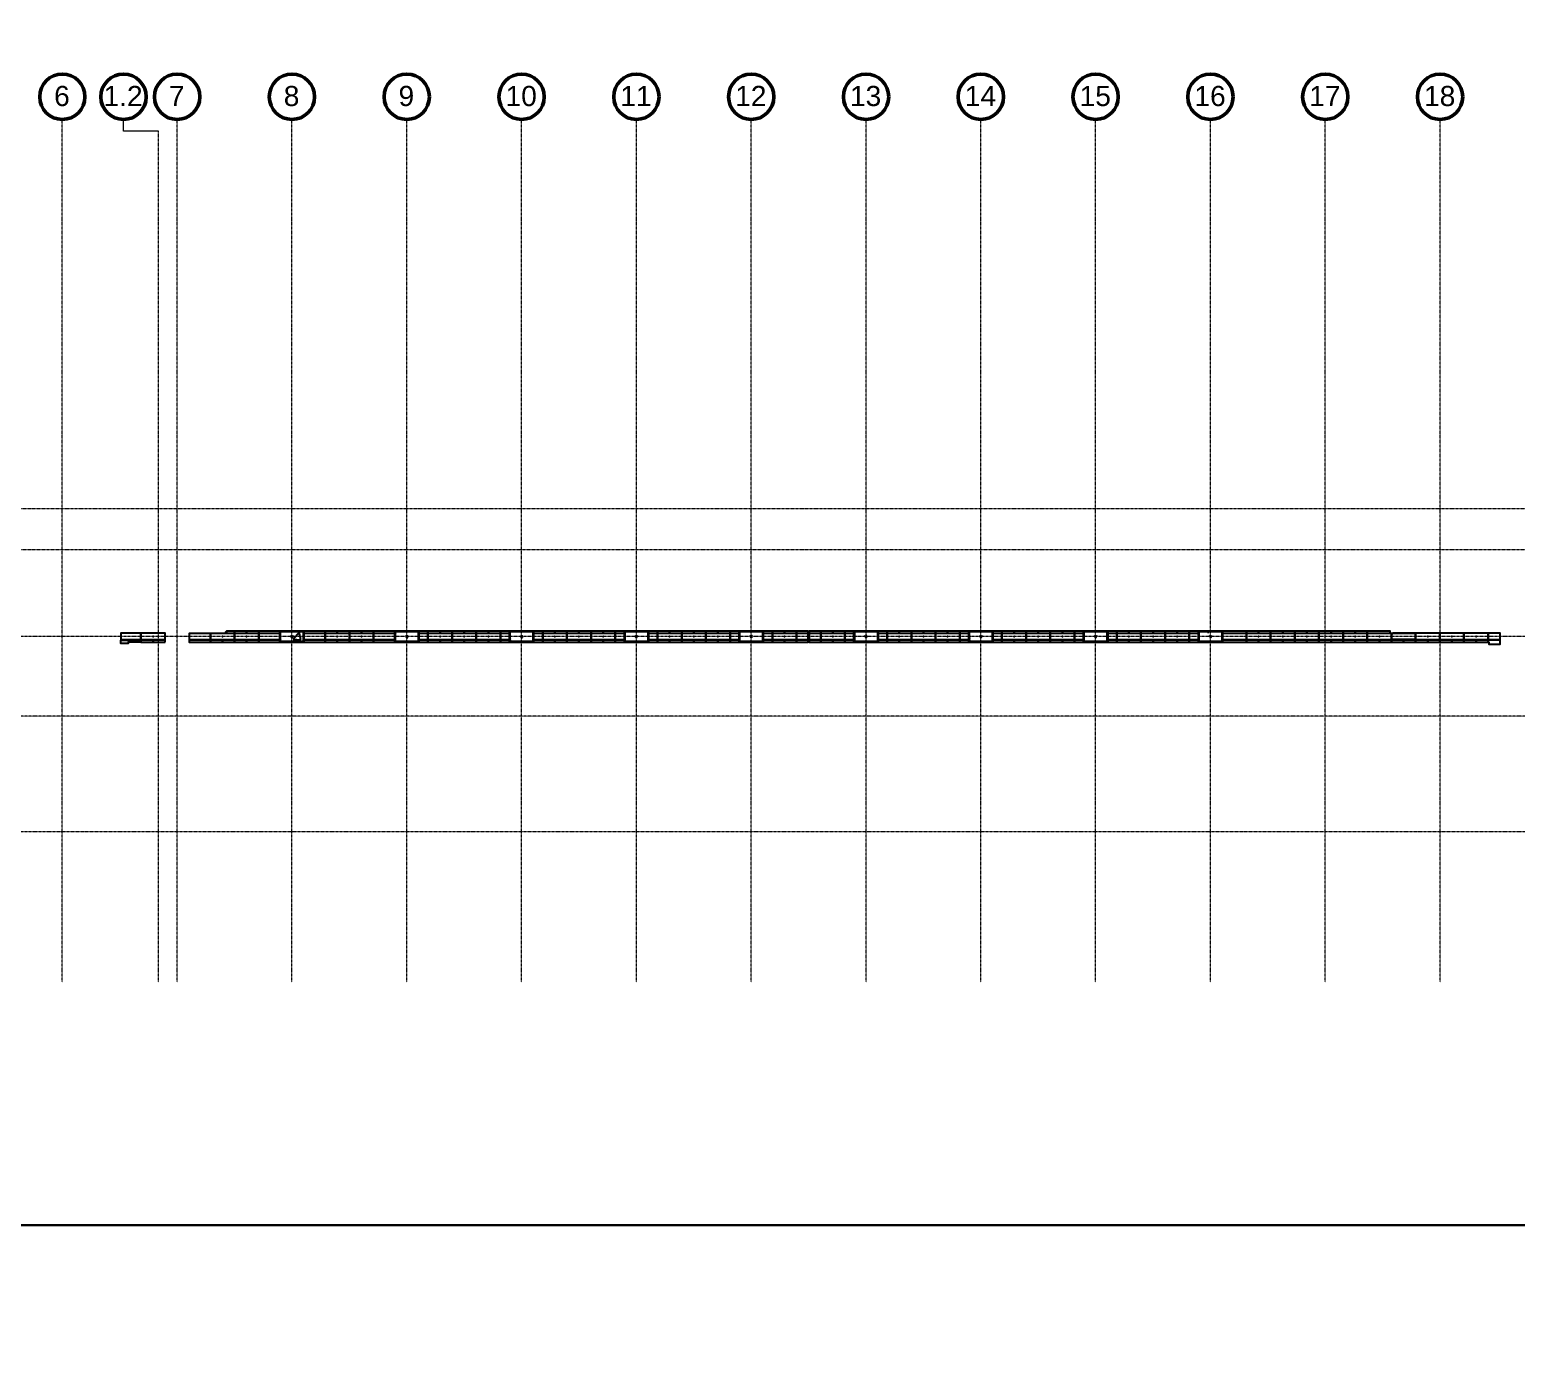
# Model space of a CAD drawing. Header units: millimetres. Extents: x -70132 to 394080, y -1879526 to 121974.
# Drawn here: x 52494 to 200096, y -1177026 to -1046022 of the extents above; entities that cross this region are included whole.
import ezdxf

# ---------------------------------------------------------------- set-up
doc = ezdxf.new("R2010")
doc.units = ezdxf.units.MM
doc.linetypes.add('DPA_Grid _ Level 100', pattern=[10, 5.5, -1.6, 1.3, -1.6])
for name, color, linetype in [('000 - CONCRETE_COL_HATCH_', 251, 'Continuous'), ('000 - CONCRETE_WALL_HATCH_', 251, 'Continuous'), ('000 - CONCRETE_WALL_MAIN_COLOR_1', 5, 'Continuous'), ('000 - CONCRETE_WALL_MAIN_COLOR_2', 1, 'Continuous'), ('009 - AHP_06_PANEL_MAIN_COLOR_1', 3, 'Continuous'), ('009 - AHP_06_PANEL_SYMBOL_', 251, 'Continuous')]:
    doc.layers.add(name, color=color, linetype=linetype)
doc.layers.add('S-GRID', color=251, linetype='Continuous', lineweight=9)
doc.layers.add('S-GRID-IDEN', color=3, linetype='Continuous', lineweight=50)
doc.styles.add('Arial', font='arial.ttf', dxfattribs={"height": 1500})
pattern_1 = [(37.5, (0, 0), (-0.314967, 9.63412), [0, -7.6, 0, -8.5, 0, -8.125]), (7.5, (0, 0), (8.84888, 14.11073), [0, -4.1, 0, -6.85, 0, -2.625]), (327.5, (-6.15, 0), (15.57071, 0.028295), [0, -2.5, 0, -9, 0, -11.75]), (317.5, (-6.15, 0), (15.03063, 4.38838), [0, -1.25, 0, -5.9, 0, -6.75])]

# ---------------------------------------------------------------- blocks, each defined once
blk = doc.blocks.new('Grid - 100 Scale-2291345-4160-01 UPPER PLATFORM LEVEL - REFLECTED CEILING PLAN')
at = {"layer": 'S-GRID-IDEN'}
blk.add_circle((0, 0), 4.5, dxfattribs=at)
blk = doc.blocks.new('*U1204')
at = {"layer": '000 - CONCRETE_COL_HATCH_'}
h = blk.add_hatch(dxfattribs=at)
h.set_pattern_fill('AR-CONC', color=256, scale=50)
h.paths.add_polyline_path([(-1125, 500), (1125, 500), (1125, -500), (-1125, -500)])
at = {"layer": '000 - CONCRETE_WALL_HATCH_'}
h = blk.add_hatch(dxfattribs=at)
h.set_pattern_fill('AR-SAND', color=256, scale=5)
h.set_pattern_definition(pattern_1)
h.paths.add_polyline_path([(-1165, 540), (-1175, 550), (-1175, -550), (-1165, -540)])
h = blk.add_hatch(dxfattribs=at)
h.set_pattern_fill('AR-SAND', color=256, scale=5)
h.set_pattern_definition(pattern_1)
h.paths.add_polyline_path([(1175, 550), (-1175, 550), (-1165, 540), (1165, 540)])
h = blk.add_hatch(dxfattribs=at)
h.set_pattern_fill('ANSI37', color=256, scale=15)
h.paths.add_polyline_path([(-1125, 500), (-1165, 540), (-1165, -540), (-1125, -500)])
h = blk.add_hatch(dxfattribs=at)
h.set_pattern_fill('ANSI37', color=256, scale=15)
h.paths.add_polyline_path([(-50, 50), (50, 50), (90, 90), (-90, 90)])
h = blk.add_hatch(dxfattribs=at)
h.set_pattern_fill('ANSI37', color=256, scale=15)
h.paths.add_polyline_path([(50, 50), (50, -50), (90, -90), (90, 90)])
h = blk.add_hatch(dxfattribs=at)
h.set_pattern_fill('AR-SAND', color=256, scale=5)
h.set_pattern_definition(pattern_1)
h.paths.add_polyline_path([(1175, 550), (1165, 540), (1165, -540), (1175, -550)])
h = blk.add_hatch(dxfattribs=at)
h.set_pattern_fill('AR-SAND', color=256, scale=5)
h.set_pattern_definition(pattern_1)
h.paths.add_polyline_path([(1165, -540), (-1165, -540), (-1175, -550), (1175, -550)])
h = blk.add_hatch(dxfattribs=at)
h.set_pattern_fill('ANSI37', color=256, scale=15)
h.paths.add_polyline_path([(50, -50), (-50, -50), (-90, -90), (90, -90)])
blk.add_point((0, 0))
at = {"layer": '000 - CONCRETE_WALL_MAIN_COLOR_1'}
blk.add_lwpolyline([(-1125, 500), (1125, 500), (1125, -500), (-1125, -500)], close=True, dxfattribs=at)
at = {"layer": '000 - CONCRETE_WALL_MAIN_COLOR_2'}
for points in [[(-1165, 540), (-1175, 550), (-1175, -550), (-1165, -540)], [(1175, 550), (-1175, 550), (-1165, 540), (1165, 540)], [(1165, 540), (-1165, 540), (-1125, 500), (1125, 500)], [(-1125, 500), (-1165, 540), (-1165, -540), (-1125, -500), (-1125, 500)], [(1165, 540), (1125, 500), (1125, -500), (1165, -540)], [(1175, 550), (1165, 540), (1165, -540), (1175, -550)], [(1165, -540), (-1165, -540), (-1175, -550), (1175, -550)], [(1125, -500), (-1125, -500), (-1165, -540), (1165, -540)]]:
    blk.add_lwpolyline(points, close=True, dxfattribs=at)
blk = doc.blocks.new('*U1157')
blk.add_point((0, 0))
at = {"layer": '009 - AHP_06_PANEL_MAIN_COLOR_1'}
blk.add_lwpolyline([(-1200, -100), (1200, -100), (1200, 100), (-1200, 100)], close=True, dxfattribs=at)
blk = doc.blocks.new('*U1158')
at = {"layer": '009 - AHP_06_PANEL_MAIN_COLOR_1'}
blk.add_lwpolyline([(0, -100), (905, -100), (905, 100), (0, 100)], close=True, dxfattribs=at)
at = {"layer": '009 - AHP_06_PANEL_SYMBOL_'}
blk.add_point((0, 0), dxfattribs=at)
blk = doc.blocks.new('*U1159')
at = {"layer": '009 - AHP_06_PANEL_MAIN_COLOR_1'}
blk.add_lwpolyline([(0, -100), (905, -100), (905, 100), (0, 100)], close=True, dxfattribs=at)
at = {"layer": '009 - AHP_06_PANEL_SYMBOL_'}
blk.add_point((0, 0), dxfattribs=at)
blk = doc.blocks.new('*U1160')
at = {"layer": '009 - AHP_06_PANEL_MAIN_COLOR_1'}
blk.add_lwpolyline([(0, -300), (905, -300), (905, 300), (0, 300)], close=True, dxfattribs=at)
at = {"layer": '009 - AHP_06_PANEL_SYMBOL_'}
blk.add_point((0, 0), dxfattribs=at)
blk = doc.blocks.new('*U1161')
blk.add_point((0, 0))
at = {"layer": '009 - AHP_06_PANEL_MAIN_COLOR_1'}
blk.add_lwpolyline([(-100, -1200), (100, -1200), (100, 1200), (-100, 1200)], close=True, dxfattribs=at)
blk = doc.blocks.new('*U1162')
at = {"layer": '009 - AHP_06_PANEL_MAIN_COLOR_1'}
blk.add_lwpolyline([(0, -300), (2105, -300), (2105, 300), (0, 300)], close=True, dxfattribs=at)
at = {"layer": '009 - AHP_06_PANEL_SYMBOL_'}
blk.add_point((0, 0), dxfattribs=at)
blk = doc.blocks.new('*U1163')
at = {"layer": '009 - AHP_06_PANEL_MAIN_COLOR_1'}
blk.add_lwpolyline([(0, -100), (2105, -100), (2105, 100), (0, 100)], close=True, dxfattribs=at)
at = {"layer": '009 - AHP_06_PANEL_SYMBOL_'}
blk.add_point((0, 0), dxfattribs=at)
blk = doc.blocks.new('*U1164')
at = {"layer": '009 - AHP_06_PANEL_MAIN_COLOR_1'}
blk.add_lwpolyline([(0, -300), (2105, -300), (2105, 300), (0, 300)], close=True, dxfattribs=at)
at = {"layer": '009 - AHP_06_PANEL_SYMBOL_'}
blk.add_point((0, 0), dxfattribs=at)
blk = doc.blocks.new('*U1202')
at = {"layer": '000 - CONCRETE_COL_HATCH_'}
h = blk.add_hatch(dxfattribs=at)
h.set_pattern_fill('AR-CONC', color=256, scale=50)
h.paths.add_polyline_path([(-1125, 500), (1125, 500), (1125, -500), (-1125, -500)])
at = {"layer": '000 - CONCRETE_WALL_HATCH_'}
h = blk.add_hatch(dxfattribs=at)
h.set_pattern_fill('AR-SAND', color=256, scale=5)
h.set_pattern_definition(pattern_1)
h.paths.add_polyline_path([(-1165, 540), (-1175, 550), (-1175, -550), (-1165, -540)])
h = blk.add_hatch(dxfattribs=at)
h.set_pattern_fill('AR-SAND', color=256, scale=5)
h.set_pattern_definition(pattern_1)
h.paths.add_polyline_path([(1175, 550), (-1175, 550), (-1165, 540), (1165, 540)])
h = blk.add_hatch(dxfattribs=at)
h.set_pattern_fill('ANSI37', color=256, scale=15)
h.paths.add_polyline_path([(-1125, 500), (-1165, 540), (-1165, -540), (-1125, -500)])
h = blk.add_hatch(dxfattribs=at)
h.set_pattern_fill('ANSI37', color=256, scale=15)
h.paths.add_polyline_path([(-50, 50), (50, 50), (90, 90), (-90, 90)])
h = blk.add_hatch(dxfattribs=at)
h.set_pattern_fill('ANSI37', color=256, scale=15)
h.paths.add_polyline_path([(50, 50), (50, -50), (90, -90), (90, 90)])
h = blk.add_hatch(dxfattribs=at)
h.set_pattern_fill('AR-SAND', color=256, scale=5)
h.set_pattern_definition(pattern_1)
h.paths.add_polyline_path([(1175, 550), (1165, 540), (1165, -540), (1175, -550)])
h = blk.add_hatch(dxfattribs=at)
h.set_pattern_fill('AR-SAND', color=256, scale=5)
h.set_pattern_definition(pattern_1)
h.paths.add_polyline_path([(1165, -540), (-1165, -540), (-1175, -550), (1175, -550)])
h = blk.add_hatch(dxfattribs=at)
h.set_pattern_fill('ANSI37', color=256, scale=15)
h.paths.add_polyline_path([(50, -50), (-50, -50), (-90, -90), (90, -90)])
blk.add_point((0, 0))
at = {"layer": '000 - CONCRETE_WALL_MAIN_COLOR_1'}
blk.add_lwpolyline([(-1125, 500), (1125, 500), (1125, -500), (-1125, -500)], close=True, dxfattribs=at)
at = {"layer": '000 - CONCRETE_WALL_MAIN_COLOR_2'}
for points in [[(-1165, 540), (-1175, 550), (-1175, -550), (-1165, -540)], [(1175, 550), (-1175, 550), (-1165, 540), (1165, 540)], [(1165, 540), (-1165, 540), (-1125, 500), (1125, 500)], [(-1125, 500), (-1165, 540), (-1165, -540), (-1125, -500), (-1125, 500)], [(1165, 540), (1125, 500), (1125, -500), (1165, -540)], [(1175, 550), (1165, 540), (1165, -540), (1175, -550)], [(1165, -540), (-1165, -540), (-1175, -550), (1175, -550)], [(1125, -500), (-1125, -500), (-1165, -540), (1165, -540)]]:
    blk.add_lwpolyline(points, close=True, dxfattribs=at)
blk = doc.blocks.new('*U1165')
blk.add_point((0, 0))
at = {"layer": '009 - AHP_06_PANEL_MAIN_COLOR_1'}
blk.add_lwpolyline([(-1200, -300), (1200, -300), (1200, 300), (-1200, 300)], close=True, dxfattribs=at)
blk = doc.blocks.new('*U1166')
at = {"layer": '009 - AHP_06_PANEL_MAIN_COLOR_1'}
blk.add_lwpolyline([(0, -300), (905, -300), (905, 300), (0, 300)], close=True, dxfattribs=at)
at = {"layer": '009 - AHP_06_PANEL_SYMBOL_'}
blk.add_point((0, 0), dxfattribs=at)
blk = doc.blocks.new('*U1167')
blk.add_point((0, 0))
at = {"layer": '009 - AHP_06_PANEL_MAIN_COLOR_1'}
blk.add_lwpolyline([(-100, -1200), (100, -1200), (100, 1200), (-100, 1200)], close=True, dxfattribs=at)
blk = doc.blocks.new('*U1168')
blk.add_point((0, 0))
at = {"layer": '009 - AHP_06_PANEL_MAIN_COLOR_1'}
blk.add_lwpolyline([(-300, -1200), (300, -1200), (300, 1200), (-300, 1200)], close=True, dxfattribs=at)
blk = doc.blocks.new('*U1203')
at = {"layer": '000 - CONCRETE_COL_HATCH_'}
h = blk.add_hatch(dxfattribs=at)
h.set_pattern_fill('AR-CONC', color=256, scale=50)
h.paths.add_polyline_path([(-1125, 500), (1125, 500), (1125, -500), (-1125, -500)])
at = {"layer": '000 - CONCRETE_WALL_HATCH_'}
h = blk.add_hatch(dxfattribs=at)
h.set_pattern_fill('AR-SAND', color=256, scale=5)
h.set_pattern_definition(pattern_1)
h.paths.add_polyline_path([(-1165, 540), (-1175, 550), (-1175, -550), (-1165, -540)])
h = blk.add_hatch(dxfattribs=at)
h.set_pattern_fill('AR-SAND', color=256, scale=5)
h.set_pattern_definition(pattern_1)
h.paths.add_polyline_path([(1175, 550), (-1175, 550), (-1165, 540), (1165, 540)])
h = blk.add_hatch(dxfattribs=at)
h.set_pattern_fill('ANSI37', color=256, scale=15)
h.paths.add_polyline_path([(-1125, 500), (-1165, 540), (-1165, -540), (-1125, -500)])
h = blk.add_hatch(dxfattribs=at)
h.set_pattern_fill('ANSI37', color=256, scale=15)
h.paths.add_polyline_path([(-50, 50), (50, 50), (90, 90), (-90, 90)])
h = blk.add_hatch(dxfattribs=at)
h.set_pattern_fill('ANSI37', color=256, scale=15)
h.paths.add_polyline_path([(50, 50), (50, -50), (90, -90), (90, 90)])
h = blk.add_hatch(dxfattribs=at)
h.set_pattern_fill('AR-SAND', color=256, scale=5)
h.set_pattern_definition(pattern_1)
h.paths.add_polyline_path([(1175, 550), (1165, 540), (1165, -540), (1175, -550)])
h = blk.add_hatch(dxfattribs=at)
h.set_pattern_fill('AR-SAND', color=256, scale=5)
h.set_pattern_definition(pattern_1)
h.paths.add_polyline_path([(1165, -540), (-1165, -540), (-1175, -550), (1175, -550)])
h = blk.add_hatch(dxfattribs=at)
h.set_pattern_fill('ANSI37', color=256, scale=15)
h.paths.add_polyline_path([(50, -50), (-50, -50), (-90, -90), (90, -90)])
blk.add_point((0, 0))
at = {"layer": '000 - CONCRETE_WALL_MAIN_COLOR_1'}
blk.add_lwpolyline([(-1125, 500), (1125, 500), (1125, -500), (-1125, -500)], close=True, dxfattribs=at)
at = {"layer": '000 - CONCRETE_WALL_MAIN_COLOR_2'}
for points in [[(-1165, 540), (-1175, 550), (-1175, -550), (-1165, -540)], [(1175, 550), (-1175, 550), (-1165, 540), (1165, 540)], [(1165, 540), (-1165, 540), (-1125, 500), (1125, 500)], [(-1125, 500), (-1165, 540), (-1165, -540), (-1125, -500), (-1125, 500)], [(1165, 540), (1125, 500), (1125, -500), (1165, -540)], [(1175, 550), (1165, 540), (1165, -540), (1175, -550)], [(1165, -540), (-1165, -540), (-1175, -550), (1175, -550)], [(1125, -500), (-1125, -500), (-1165, -540), (1165, -540)]]:
    blk.add_lwpolyline(points, close=True, dxfattribs=at)
blk = doc.blocks.new('*U1169')
blk.add_point((0, 0))
at = {"layer": '009 - AHP_06_PANEL_MAIN_COLOR_1'}
blk.add_lwpolyline([(-100, -1200), (100, -1200), (100, 1200), (-100, 1200)], close=True, dxfattribs=at)
blk = doc.blocks.new('*U1170')
at = {"layer": '009 - AHP_06_PANEL_MAIN_COLOR_1'}
blk.add_lwpolyline([(0, -100), (2105, -100), (2105, 100), (0, 100)], close=True, dxfattribs=at)
at = {"layer": '009 - AHP_06_PANEL_SYMBOL_'}
blk.add_point((0, 0), dxfattribs=at)
blk = doc.blocks.new('*U1171')
at = {"layer": '009 - AHP_06_PANEL_MAIN_COLOR_1'}
blk.add_lwpolyline([(0, -300), (2105, -300), (2105, 300), (0, 300)], close=True, dxfattribs=at)
at = {"layer": '009 - AHP_06_PANEL_SYMBOL_'}
blk.add_point((0, 0), dxfattribs=at)
blk = doc.blocks.new('*U1172')
blk.add_point((0, 0))
at = {"layer": '009 - AHP_06_PANEL_MAIN_COLOR_1'}
blk.add_lwpolyline([(-300, -1200), (300, -1200), (300, 1200), (-300, 1200)], close=True, dxfattribs=at)
blk = doc.blocks.new('*U1173')
at = {"layer": '009 - AHP_06_PANEL_MAIN_COLOR_1'}
blk.add_lwpolyline([(0, -302), (2105, -302), (2105, 302), (0, 302)], close=True, dxfattribs=at)
at = {"layer": '009 - AHP_06_PANEL_SYMBOL_'}
blk.add_point((0, 0), dxfattribs=at)
blk = doc.blocks.new('*U1174')
at = {"layer": '009 - AHP_06_PANEL_MAIN_COLOR_1'}
blk.add_lwpolyline([(0, -100), (2105, -100), (2105, 100), (0, 100)], close=True, dxfattribs=at)
at = {"layer": '009 - AHP_06_PANEL_SYMBOL_'}
blk.add_point((0, 0), dxfattribs=at)
blk = doc.blocks.new('*U1189')
at = {"layer": '009 - AHP_06_PANEL_MAIN_COLOR_1'}
blk.add_lwpolyline([(0, -320), (1205, -320), (1205, 320), (0, 320)], close=True, dxfattribs=at)
at = {"layer": '009 - AHP_06_PANEL_SYMBOL_'}
blk.add_point((0, 0), dxfattribs=at)
blk = doc.blocks.new('*U1201')
at = {"layer": '009 - AHP_06_PANEL_MAIN_COLOR_1'}
blk.add_lwpolyline([(905, 0), (905, 200), (100, 200), (100, 81), (0, 81), (0, 0), (905, 0), (905, 0), (905, 0), (905, 0), (905, 0), (905, 0)], close=True, dxfattribs=at)
blk = doc.blocks.new('*U1188')
blk.add_point((0, 0))
at = {"layer": '009 - AHP_06_PANEL_MAIN_COLOR_1'}
blk.add_lwpolyline([(-1200, -320), (1200, -320), (1200, 320), (-1200, 320)], close=True, dxfattribs=at)
blk = doc.blocks.new('*U1176')
at = {"layer": '009 - AHP_06_PANEL_MAIN_COLOR_1'}
blk.add_lwpolyline([(0, -100), (2255, -100), (2255, 100), (0, 100)], close=True, dxfattribs=at)
at = {"layer": '009 - AHP_06_PANEL_SYMBOL_'}
blk.add_point((0, 0), dxfattribs=at)
blk = doc.blocks.new('*U1194')
at = {"layer": '009 - AHP_06_PANEL_MAIN_COLOR_1'}
blk.add_lwpolyline([(0, -200), (75, -200), (75, -408), (1205, -408), (1205, 0), (0, 0), (0, -200), (0, -200), (0, -200), (0, -200), (0, -200), (0, -200)], close=True, dxfattribs=at)
blk = doc.blocks.new('*U1178')
blk.add_point((0, 0))
at = {"layer": '009 - AHP_06_PANEL_MAIN_COLOR_1'}
blk.add_lwpolyline([(-325, -1200), (325, -1200), (325, 1200), (-325, 1200)], close=True, dxfattribs=at)
blk = doc.blocks.new('*U1179')
at = {"layer": '009 - AHP_06_PANEL_MAIN_COLOR_1'}
blk.add_lwpolyline([(0, -325), (1980, -325), (1980, 325), (0, 325)], close=True, dxfattribs=at)
at = {"layer": '009 - AHP_06_PANEL_SYMBOL_'}
blk.add_point((0, 0), dxfattribs=at)
blk = doc.blocks.new('*U1180')
blk.add_point((0, 0))
at = {"layer": '009 - AHP_06_PANEL_MAIN_COLOR_1'}
blk.add_lwpolyline([(-100, -1200), (100, -1200), (100, 1200), (-100, 1200)], close=True, dxfattribs=at)
blk = doc.blocks.new('*U1198')
at = {"layer": '000 - CONCRETE_COL_HATCH_'}
h = blk.add_hatch(dxfattribs=at)
h.set_pattern_fill('AR-CONC', color=256, scale=50)
h.paths.add_polyline_path([(-1125, 500), (1125, 500), (1125, -500), (-1125, -500)])
at = {"layer": '000 - CONCRETE_WALL_HATCH_'}
h = blk.add_hatch(dxfattribs=at)
h.set_pattern_fill('AR-SAND', color=256, scale=5)
h.set_pattern_definition(pattern_1)
h.paths.add_polyline_path([(-1165, 540), (-1175, 550), (-1175, -550), (-1165, -540)])
h = blk.add_hatch(dxfattribs=at)
h.set_pattern_fill('AR-SAND', color=256, scale=5)
h.set_pattern_definition(pattern_1)
h.paths.add_polyline_path([(1175, 550), (-1175, 550), (-1165, 540), (1165, 540)])
h = blk.add_hatch(dxfattribs=at)
h.set_pattern_fill('ANSI37', color=256, scale=15)
h.paths.add_polyline_path([(-1125, 500), (-1165, 540), (-1165, -540), (-1125, -500)])
h = blk.add_hatch(dxfattribs=at)
h.set_pattern_fill('ANSI37', color=256, scale=15)
h.paths.add_polyline_path([(-50, 50), (50, 50), (90, 90), (-90, 90)])
h = blk.add_hatch(dxfattribs=at)
h.set_pattern_fill('ANSI37', color=256, scale=15)
h.paths.add_polyline_path([(50, 50), (50, -50), (90, -90), (90, 90)])
h = blk.add_hatch(dxfattribs=at)
h.set_pattern_fill('AR-SAND', color=256, scale=5)
h.set_pattern_definition(pattern_1)
h.paths.add_polyline_path([(1175, 550), (1165, 540), (1165, -540), (1175, -550)])
h = blk.add_hatch(dxfattribs=at)
h.set_pattern_fill('AR-SAND', color=256, scale=5)
h.set_pattern_definition(pattern_1)
h.paths.add_polyline_path([(1165, -540), (-1165, -540), (-1175, -550), (1175, -550)])
h = blk.add_hatch(dxfattribs=at)
h.set_pattern_fill('ANSI37', color=256, scale=15)
h.paths.add_polyline_path([(50, -50), (-50, -50), (-90, -90), (90, -90)])
blk.add_point((0, 0))
at = {"layer": '000 - CONCRETE_WALL_MAIN_COLOR_1'}
blk.add_lwpolyline([(-1125, 500), (1125, 500), (1125, -500), (-1125, -500)], close=True, dxfattribs=at)
at = {"layer": '000 - CONCRETE_WALL_MAIN_COLOR_2'}
for points in [[(-1165, 540), (-1175, 550), (-1175, -550), (-1165, -540)], [(1175, 550), (-1175, 550), (-1165, 540), (1165, 540)], [(1165, 540), (-1165, 540), (-1125, 500), (1125, 500)], [(-1125, 500), (-1165, 540), (-1165, -540), (-1125, -500), (-1125, 500)], [(1165, 540), (1125, 500), (1125, -500), (1165, -540)], [(1175, 550), (1165, 540), (1165, -540), (1175, -550)], [(1165, -540), (-1165, -540), (-1175, -550), (1175, -550)], [(1125, -500), (-1125, -500), (-1165, -540), (1165, -540)]]:
    blk.add_lwpolyline(points, close=True, dxfattribs=at)
blk = doc.blocks.new('*U1199')
at = {"layer": '000 - CONCRETE_COL_HATCH_'}
h = blk.add_hatch(dxfattribs=at)
h.set_pattern_fill('AR-CONC', color=256, scale=50)
h.paths.add_polyline_path([(-1125, 500), (1125, 500), (1125, -500), (-1125, -500)])
at = {"layer": '000 - CONCRETE_WALL_HATCH_'}
h = blk.add_hatch(dxfattribs=at)
h.set_pattern_fill('AR-SAND', color=256, scale=5)
h.set_pattern_definition(pattern_1)
h.paths.add_polyline_path([(-1165, 540), (-1175, 550), (-1175, -550), (-1165, -540)])
h = blk.add_hatch(dxfattribs=at)
h.set_pattern_fill('AR-SAND', color=256, scale=5)
h.set_pattern_definition(pattern_1)
h.paths.add_polyline_path([(1175, 550), (-1175, 550), (-1165, 540), (1165, 540)])
h = blk.add_hatch(dxfattribs=at)
h.set_pattern_fill('ANSI37', color=256, scale=15)
h.paths.add_polyline_path([(-1125, 500), (-1165, 540), (-1165, -540), (-1125, -500)])
h = blk.add_hatch(dxfattribs=at)
h.set_pattern_fill('ANSI37', color=256, scale=15)
h.paths.add_polyline_path([(-50, 50), (50, 50), (90, 90), (-90, 90)])
h = blk.add_hatch(dxfattribs=at)
h.set_pattern_fill('ANSI37', color=256, scale=15)
h.paths.add_polyline_path([(50, 50), (50, -50), (90, -90), (90, 90)])
h = blk.add_hatch(dxfattribs=at)
h.set_pattern_fill('AR-SAND', color=256, scale=5)
h.set_pattern_definition(pattern_1)
h.paths.add_polyline_path([(1175, 550), (1165, 540), (1165, -540), (1175, -550)])
h = blk.add_hatch(dxfattribs=at)
h.set_pattern_fill('AR-SAND', color=256, scale=5)
h.set_pattern_definition(pattern_1)
h.paths.add_polyline_path([(1165, -540), (-1165, -540), (-1175, -550), (1175, -550)])
h = blk.add_hatch(dxfattribs=at)
h.set_pattern_fill('ANSI37', color=256, scale=15)
h.paths.add_polyline_path([(50, -50), (-50, -50), (-90, -90), (90, -90)])
blk.add_point((0, 0))
at = {"layer": '000 - CONCRETE_WALL_MAIN_COLOR_1'}
blk.add_lwpolyline([(-1125, 500), (1125, 500), (1125, -500), (-1125, -500)], close=True, dxfattribs=at)
at = {"layer": '000 - CONCRETE_WALL_MAIN_COLOR_2'}
for points in [[(-1165, 540), (-1175, 550), (-1175, -550), (-1165, -540)], [(1175, 550), (-1175, 550), (-1165, 540), (1165, 540)], [(1165, 540), (-1165, 540), (-1125, 500), (1125, 500)], [(-1125, 500), (-1165, 540), (-1165, -540), (-1125, -500), (-1125, 500)], [(1165, 540), (1125, 500), (1125, -500), (1165, -540)], [(1175, 550), (1165, 540), (1165, -540), (1175, -550)], [(1165, -540), (-1165, -540), (-1175, -550), (1175, -550)], [(1125, -500), (-1125, -500), (-1165, -540), (1165, -540)]]:
    blk.add_lwpolyline(points, close=True, dxfattribs=at)
blk = doc.blocks.new('*U1200')
at = {"layer": '000 - CONCRETE_COL_HATCH_'}
h = blk.add_hatch(dxfattribs=at)
h.set_pattern_fill('AR-CONC', color=256, scale=50)
h.paths.add_polyline_path([(-1125, 500), (1125, 500), (1125, -500), (-1125, -500)])
at = {"layer": '000 - CONCRETE_WALL_HATCH_'}
h = blk.add_hatch(dxfattribs=at)
h.set_pattern_fill('AR-SAND', color=256, scale=5)
h.set_pattern_definition(pattern_1)
h.paths.add_polyline_path([(-1165, 540), (-1175, 550), (-1175, -550), (-1165, -540)])
h = blk.add_hatch(dxfattribs=at)
h.set_pattern_fill('AR-SAND', color=256, scale=5)
h.set_pattern_definition(pattern_1)
h.paths.add_polyline_path([(1175, 550), (-1175, 550), (-1165, 540), (1165, 540)])
h = blk.add_hatch(dxfattribs=at)
h.set_pattern_fill('ANSI37', color=256, scale=15)
h.paths.add_polyline_path([(-1125, 500), (-1165, 540), (-1165, -540), (-1125, -500)])
h = blk.add_hatch(dxfattribs=at)
h.set_pattern_fill('ANSI37', color=256, scale=15)
h.paths.add_polyline_path([(-50, 50), (50, 50), (90, 90), (-90, 90)])
h = blk.add_hatch(dxfattribs=at)
h.set_pattern_fill('ANSI37', color=256, scale=15)
h.paths.add_polyline_path([(50, 50), (50, -50), (90, -90), (90, 90)])
h = blk.add_hatch(dxfattribs=at)
h.set_pattern_fill('AR-SAND', color=256, scale=5)
h.set_pattern_definition(pattern_1)
h.paths.add_polyline_path([(1175, 550), (1165, 540), (1165, -540), (1175, -550)])
h = blk.add_hatch(dxfattribs=at)
h.set_pattern_fill('AR-SAND', color=256, scale=5)
h.set_pattern_definition(pattern_1)
h.paths.add_polyline_path([(1165, -540), (-1165, -540), (-1175, -550), (1175, -550)])
h = blk.add_hatch(dxfattribs=at)
h.set_pattern_fill('ANSI37', color=256, scale=15)
h.paths.add_polyline_path([(50, -50), (-50, -50), (-90, -90), (90, -90)])
blk.add_point((0, 0))
at = {"layer": '000 - CONCRETE_WALL_MAIN_COLOR_1'}
blk.add_lwpolyline([(-1125, 500), (1125, 500), (1125, -500), (-1125, -500)], close=True, dxfattribs=at)
at = {"layer": '000 - CONCRETE_WALL_MAIN_COLOR_2'}
for points in [[(-1165, 540), (-1175, 550), (-1175, -550), (-1165, -540)], [(1175, 550), (-1175, 550), (-1165, 540), (1165, 540)], [(1165, 540), (-1165, 540), (-1125, 500), (1125, 500)], [(-1125, 500), (-1165, 540), (-1165, -540), (-1125, -500), (-1125, 500)], [(1165, 540), (1125, 500), (1125, -500), (1165, -540)], [(1175, 550), (1165, 540), (1165, -540), (1175, -550)], [(1165, -540), (-1165, -540), (-1175, -550), (1175, -550)], [(1125, -500), (-1125, -500), (-1165, -540), (1165, -540)]]:
    blk.add_lwpolyline(points, close=True, dxfattribs=at)
blk = doc.blocks.new('*U1181')
at = {"layer": '009 - AHP_06_PANEL_MAIN_COLOR_1'}
blk.add_lwpolyline([(0, -100), (2380, -100), (2380, 100), (0, 100)], close=True, dxfattribs=at)
at = {"layer": '009 - AHP_06_PANEL_SYMBOL_'}
blk.add_point((0, 0), dxfattribs=at)
blk = doc.blocks.new('*U1182')
at = {"layer": '009 - AHP_06_PANEL_MAIN_COLOR_1'}
blk.add_lwpolyline([(0, -300), (2380, -300), (2380, 300), (0, 300)], close=True, dxfattribs=at)
at = {"layer": '009 - AHP_06_PANEL_SYMBOL_'}
blk.add_point((0, 0), dxfattribs=at)
blk = doc.blocks.new('*U1195')
at = {"layer": '000 - CONCRETE_COL_HATCH_'}
h = blk.add_hatch(dxfattribs=at)
h.set_pattern_fill('AR-CONC', color=256, scale=50)
h.paths.add_polyline_path([(-1125, 500), (1125, 500), (1125, -500), (-1125, -500)])
at = {"layer": '000 - CONCRETE_WALL_HATCH_'}
h = blk.add_hatch(dxfattribs=at)
h.set_pattern_fill('AR-SAND', color=256, scale=5)
h.set_pattern_definition(pattern_1)
h.paths.add_polyline_path([(-1165, 540), (-1175, 550), (-1175, -550), (-1165, -540)])
h = blk.add_hatch(dxfattribs=at)
h.set_pattern_fill('AR-SAND', color=256, scale=5)
h.set_pattern_definition(pattern_1)
h.paths.add_polyline_path([(1175, 550), (-1175, 550), (-1165, 540), (1165, 540)])
h = blk.add_hatch(dxfattribs=at)
h.set_pattern_fill('ANSI37', color=256, scale=15)
h.paths.add_polyline_path([(-1125, 500), (-1165, 540), (-1165, -540), (-1125, -500)])
h = blk.add_hatch(dxfattribs=at)
h.set_pattern_fill('ANSI37', color=256, scale=15)
h.paths.add_polyline_path([(-50, 50), (50, 50), (90, 90), (-90, 90)])
h = blk.add_hatch(dxfattribs=at)
h.set_pattern_fill('ANSI37', color=256, scale=15)
h.paths.add_polyline_path([(50, 50), (50, -50), (90, -90), (90, 90)])
h = blk.add_hatch(dxfattribs=at)
h.set_pattern_fill('AR-SAND', color=256, scale=5)
h.set_pattern_definition(pattern_1)
h.paths.add_polyline_path([(1175, 550), (1165, 540), (1165, -540), (1175, -550)])
h = blk.add_hatch(dxfattribs=at)
h.set_pattern_fill('AR-SAND', color=256, scale=5)
h.set_pattern_definition(pattern_1)
h.paths.add_polyline_path([(1165, -540), (-1165, -540), (-1175, -550), (1175, -550)])
h = blk.add_hatch(dxfattribs=at)
h.set_pattern_fill('ANSI37', color=256, scale=15)
h.paths.add_polyline_path([(50, -50), (-50, -50), (-90, -90), (90, -90)])
blk.add_point((0, 0))
at = {"layer": '000 - CONCRETE_WALL_MAIN_COLOR_1'}
blk.add_lwpolyline([(-1125, 500), (1125, 500), (1125, -500), (-1125, -500)], close=True, dxfattribs=at)
at = {"layer": '000 - CONCRETE_WALL_MAIN_COLOR_2'}
for points in [[(-1165, 540), (-1175, 550), (-1175, -550), (-1165, -540)], [(1175, 550), (-1175, 550), (-1165, 540), (1165, 540)], [(1165, 540), (-1165, 540), (-1125, 500), (1125, 500)], [(-1125, 500), (-1165, 540), (-1165, -540), (-1125, -500), (-1125, 500)], [(1165, 540), (1125, 500), (1125, -500), (1165, -540)], [(1175, 550), (1165, 540), (1165, -540), (1175, -550)], [(1165, -540), (-1165, -540), (-1175, -550), (1175, -550)], [(1125, -500), (-1125, -500), (-1165, -540), (1165, -540)]]:
    blk.add_lwpolyline(points, close=True, dxfattribs=at)
blk = doc.blocks.new('*U1196')
at = {"layer": '000 - CONCRETE_COL_HATCH_'}
h = blk.add_hatch(dxfattribs=at)
h.set_pattern_fill('AR-CONC', color=256, scale=50)
h.paths.add_polyline_path([(-1125, 500), (1125, 500), (1125, -500), (-1125, -500)])
at = {"layer": '000 - CONCRETE_WALL_HATCH_'}
h = blk.add_hatch(dxfattribs=at)
h.set_pattern_fill('AR-SAND', color=256, scale=5)
h.set_pattern_definition(pattern_1)
h.paths.add_polyline_path([(-1165, 540), (-1175, 550), (-1175, -550), (-1165, -540)])
h = blk.add_hatch(dxfattribs=at)
h.set_pattern_fill('AR-SAND', color=256, scale=5)
h.set_pattern_definition(pattern_1)
h.paths.add_polyline_path([(1175, 550), (-1175, 550), (-1165, 540), (1165, 540)])
h = blk.add_hatch(dxfattribs=at)
h.set_pattern_fill('ANSI37', color=256, scale=15)
h.paths.add_polyline_path([(-1125, 500), (-1165, 540), (-1165, -540), (-1125, -500)])
h = blk.add_hatch(dxfattribs=at)
h.set_pattern_fill('ANSI37', color=256, scale=15)
h.paths.add_polyline_path([(-50, 50), (50, 50), (90, 90), (-90, 90)])
h = blk.add_hatch(dxfattribs=at)
h.set_pattern_fill('ANSI37', color=256, scale=15)
h.paths.add_polyline_path([(50, 50), (50, -50), (90, -90), (90, 90)])
h = blk.add_hatch(dxfattribs=at)
h.set_pattern_fill('AR-SAND', color=256, scale=5)
h.set_pattern_definition(pattern_1)
h.paths.add_polyline_path([(1175, 550), (1165, 540), (1165, -540), (1175, -550)])
h = blk.add_hatch(dxfattribs=at)
h.set_pattern_fill('AR-SAND', color=256, scale=5)
h.set_pattern_definition(pattern_1)
h.paths.add_polyline_path([(1165, -540), (-1165, -540), (-1175, -550), (1175, -550)])
h = blk.add_hatch(dxfattribs=at)
h.set_pattern_fill('ANSI37', color=256, scale=15)
h.paths.add_polyline_path([(50, -50), (-50, -50), (-90, -90), (90, -90)])
blk.add_point((0, 0))
at = {"layer": '000 - CONCRETE_WALL_MAIN_COLOR_1'}
blk.add_lwpolyline([(-1125, 500), (1125, 500), (1125, -500), (-1125, -500)], close=True, dxfattribs=at)
at = {"layer": '000 - CONCRETE_WALL_MAIN_COLOR_2'}
for points in [[(-1165, 540), (-1175, 550), (-1175, -550), (-1165, -540)], [(1175, 550), (-1175, 550), (-1165, 540), (1165, 540)], [(1165, 540), (-1165, 540), (-1125, 500), (1125, 500)], [(-1125, 500), (-1165, 540), (-1165, -540), (-1125, -500), (-1125, 500)], [(1165, 540), (1125, 500), (1125, -500), (1165, -540)], [(1175, 550), (1165, 540), (1165, -540), (1175, -550)], [(1165, -540), (-1165, -540), (-1175, -550), (1175, -550)], [(1125, -500), (-1125, -500), (-1165, -540), (1165, -540)]]:
    blk.add_lwpolyline(points, close=True, dxfattribs=at)
blk = doc.blocks.new('*U1197')
at = {"layer": '000 - CONCRETE_COL_HATCH_'}
h = blk.add_hatch(dxfattribs=at)
h.set_pattern_fill('AR-CONC', color=256, scale=50)
h.paths.add_polyline_path([(-1125, 500), (1125, 500), (1125, -500), (-1125, -500)])
at = {"layer": '000 - CONCRETE_WALL_HATCH_'}
h = blk.add_hatch(dxfattribs=at)
h.set_pattern_fill('AR-SAND', color=256, scale=5)
h.set_pattern_definition(pattern_1)
h.paths.add_polyline_path([(-1165, 540), (-1175, 550), (-1175, -550), (-1165, -540)])
h = blk.add_hatch(dxfattribs=at)
h.set_pattern_fill('AR-SAND', color=256, scale=5)
h.set_pattern_definition(pattern_1)
h.paths.add_polyline_path([(1175, 550), (-1175, 550), (-1165, 540), (1165, 540)])
h = blk.add_hatch(dxfattribs=at)
h.set_pattern_fill('ANSI37', color=256, scale=15)
h.paths.add_polyline_path([(-1125, 500), (-1165, 540), (-1165, -540), (-1125, -500)])
h = blk.add_hatch(dxfattribs=at)
h.set_pattern_fill('ANSI37', color=256, scale=15)
h.paths.add_polyline_path([(-50, 50), (50, 50), (90, 90), (-90, 90)])
h = blk.add_hatch(dxfattribs=at)
h.set_pattern_fill('ANSI37', color=256, scale=15)
h.paths.add_polyline_path([(50, 50), (50, -50), (90, -90), (90, 90)])
h = blk.add_hatch(dxfattribs=at)
h.set_pattern_fill('AR-SAND', color=256, scale=5)
h.set_pattern_definition(pattern_1)
h.paths.add_polyline_path([(1175, 550), (1165, 540), (1165, -540), (1175, -550)])
h = blk.add_hatch(dxfattribs=at)
h.set_pattern_fill('AR-SAND', color=256, scale=5)
h.set_pattern_definition(pattern_1)
h.paths.add_polyline_path([(1165, -540), (-1165, -540), (-1175, -550), (1175, -550)])
h = blk.add_hatch(dxfattribs=at)
h.set_pattern_fill('ANSI37', color=256, scale=15)
h.paths.add_polyline_path([(50, -50), (-50, -50), (-90, -90), (90, -90)])
blk.add_point((0, 0))
at = {"layer": '000 - CONCRETE_WALL_MAIN_COLOR_1'}
blk.add_lwpolyline([(-1125, 500), (1125, 500), (1125, -500), (-1125, -500)], close=True, dxfattribs=at)
at = {"layer": '000 - CONCRETE_WALL_MAIN_COLOR_2'}
for points in [[(-1165, 540), (-1175, 550), (-1175, -550), (-1165, -540)], [(1175, 550), (-1175, 550), (-1165, 540), (1165, 540)], [(1165, 540), (-1165, 540), (-1125, 500), (1125, 500)], [(-1125, 500), (-1165, 540), (-1165, -540), (-1125, -500), (-1125, 500)], [(1165, 540), (1125, 500), (1125, -500), (1165, -540)], [(1175, 550), (1165, 540), (1165, -540), (1175, -550)], [(1165, -540), (-1165, -540), (-1175, -550), (1175, -550)], [(1125, -500), (-1125, -500), (-1165, -540), (1165, -540)]]:
    blk.add_lwpolyline(points, close=True, dxfattribs=at)
blk = doc.blocks.new('*U1183')
at = {"layer": '009 - AHP_06_PANEL_MAIN_COLOR_1'}
blk.add_lwpolyline([(0, -100), (1150, -100), (1150, 100), (0, 100)], close=True, dxfattribs=at)
at = {"layer": '009 - AHP_06_PANEL_SYMBOL_'}
blk.add_point((0, 0), dxfattribs=at)
blk = doc.blocks.new('*U1184')
at = {"layer": '009 - AHP_06_PANEL_MAIN_COLOR_1'}
blk.add_lwpolyline([(0, -300), (1150, -300), (1150, 300), (0, 300)], close=True, dxfattribs=at)
at = {"layer": '009 - AHP_06_PANEL_SYMBOL_'}
blk.add_point((0, 0), dxfattribs=at)
blk = doc.blocks.new('*U1185')
at = {"layer": '009 - AHP_06_PANEL_MAIN_COLOR_1'}
blk.add_lwpolyline([(0, -100), (1150, -100), (1150, 100), (0, 100)], close=True, dxfattribs=at)
at = {"layer": '009 - AHP_06_PANEL_SYMBOL_'}
blk.add_point((0, 0), dxfattribs=at)
blk = doc.blocks.new('*U1186')
at = {"layer": '009 - AHP_06_PANEL_MAIN_COLOR_1'}
blk.add_lwpolyline([(0, -100), (1150, -100), (1150, 100), (0, 100)], close=True, dxfattribs=at)
at = {"layer": '009 - AHP_06_PANEL_SYMBOL_'}
blk.add_point((0, 0), dxfattribs=at)
blk = doc.blocks.new('*U1192')
at = {"layer": '009 - AHP_06_PANEL_MAIN_COLOR_1'}
blk.add_lwpolyline([(1980, 0), (1980, -200), (725, -200), (725, -348), (0, -348), (0, 0), (1980, 0), (1980, 0), (1980, 0), (1980, 0), (1980, 0), (1980, 0)], close=True, dxfattribs=at)
blk = doc.blocks.new('*U1193')
at = {"layer": '009 - AHP_06_PANEL_MAIN_COLOR_1'}
blk.add_lwpolyline([(2400, 640), (130, 640), (130, 600), (130, 600), (0, 600), (0, 0), (2400, 0), (2400, 0), (2400, 0), (2400, 0), (2400, 0), (2400, 0)], close=True, dxfattribs=at)
blk = doc.blocks.new('W-1-PP19-AR-4160-01-A_20260405-031418_C06_OVL')
blk.add_lwpolyline([(97775, -300), (97775, 300), (97905, 300), (97905, 300), (97905, 340), (100175, 340), (100175, -300)], close=True)
for name, p, rotation in [('*U1179', (-26395, 23), 180), ('*U1178', (-25195, 23), 90), ('*U1173', (-19500, 0), 180), ('*U1172', (-18300, 0), 90), ('*U1167', (-15900, 450), 90), ('*U1168', (-15900, 0), 90), ('*U1163', (-8100, 450), 180), ('*U1164', (-8100, 0), 180), ('*U1161', (-6900, 450), 90), ('*U1161', (-4500, 450), 90), ('*U1158', (2100, 450), 180), ('*U1166', (2100, 0), 180), ('*U1158', (13500, 450), 180), ('*U1166', (13500, 0), 180), ('*U1158', (24900, 450), 180), ('*U1166', (24900, 0), 180), ('*U1158', (36300, 450), 180), ('*U1166', (36300, 0), 180), ('*U1185', (41100, 450), 180), ('*U1184', (41100, 0), 180), ('*U1158', (47700, 450), 180), ('*U1166', (47700, 0), 180), ('*U1158', (59100, 450), 180), ('*U1166', (59100, 0), 180), ('*U1158', (70500, 450), 180), ('*U1166', (70500, 0), 180), ('*U1181', (83375, 450), 180), ('*U1182', (83375, 0), 180), ('*U1180', (-25195, -450), 90), ('*U1174', (-19500, -450), 180), ('*U1161', (-18300, -450), 90), ('*U1169', (-15900, -450), 90), ('*U1163', (-8100, -450), 180), ('*U1161', (-6900, -450), 90), ('*U1161', (-4500, -450), 90), ('*U1158', (2100, -450), 180), ('*U1158', (13500, -450), 180), ('*U1158', (24900, -450), 180), ('*U1158', (36300, -450), 180), ('*U1183', (41100, -450), 180), ('*U1158', (47700, -450), 180), ('*U1158', (59100, -450), 180), ('*U1158', (70500, -450), 180), ('*U1181', (83375, -450), 180)]:
    blk.add_blockref(name, p, dxfattribs=dict(rotation=rotation))
for name, p in [('*U1201', (-18005, 350)), ('*U1170', (-14700, 450)), ('*U1171', (-14700, 0)), ('*U1203', (-11400, 0)), ('*U1165', (-6900, 0)), ('*U1165', (-4500, 0)), ('*U1163', (-3300, 450)), ('*U1162', (-3300, 0)), ('*U1204', (0, 0)), ('*U1157', (3300, 450)), ('*U1165', (3300, 0)), ('*U1157', (5700, 450)), ('*U1165', (5700, 0)), ('*U1157', (8100, 450)), ('*U1165', (8100, 0)), ('*U1159', (9300, 450)), ('*U1160', (9300, 0)), ('*U1202', (11400, 0)), ('*U1157', (14700, 450)), ('*U1165', (14700, 0)), ('*U1157', (17100, 450)), ('*U1165', (17100, 0)), ('*U1157', (19500, 450)), ('*U1165', (19500, 0)), ('*U1159', (20700, 450)), ('*U1160', (20700, 0)), ('*U1195', (22800, 0)), ('*U1157', (26100, 450)), ('*U1165', (26100, 0)), ('*U1157', (28500, 450)), ('*U1165', (28500, 0)), ('*U1157', (30900, 450)), ('*U1165', (30900, 0)), ('*U1159', (32100, 450)), ('*U1160', (32100, 0)), ('*U1196', (34200, 0)), ('*U1157', (37500, 450)), ('*U1165', (37500, 0)), ('*U1185', (38700, 450)), ('*U1184', (38700, 0)), ('*U1157', (42300, 450)), ('*U1165', (42300, 0)), ('*U1159', (43500, 450)), ('*U1160', (43500, 0)), ('*U1197', (45600, 0)), ('*U1157', (48900, 450)), ('*U1165', (48900, 0)), ('*U1157', (51300, 450)), ('*U1165', (51300, 0)), ('*U1157', (53700, 450)), ('*U1165', (53700, 0)), ('*U1159', (54900, 450)), ('*U1160', (54900, 0)), ('*U1198', (57000, 0)), ('*U1157', (60300, 450)), ('*U1165', (60300, 0)), ('*U1157', (62700, 450)), ('*U1165', (62700, 0)), ('*U1157', (65100, 450)), ('*U1165', (65100, 0)), ('*U1159', (66300, 450)), ('*U1160', (66300, 0)), ('*U1199', (68400, 0)), ('*U1157', (71700, 450)), ('*U1165', (71700, 0)), ('*U1157', (74100, 450)), ('*U1165', (74100, 0)), ('*U1157', (76500, 450)), ('*U1165', (76500, 0)), ('*U1159', (77700, 450)), ('*U1160', (77700, 0)), ('*U1200', (79800, 0)), ('*U1157', (84575, 450)), ('*U1165', (84575, 0)), ('*U1157', (86975, 450)), ('*U1165', (86975, 0)), ('*U1157', (89375, 450)), ('*U1165', (89375, 0)), ('*U1157', (91775, 450)), ('*U1165', (91775, 0)), ('*U1157', (94175, 450)), ('*U1165', (94175, 0)), ('*U1176', (95375, 450)), ('*U1165', (96575, 0)), ('*U1193', (97775, -300)), ('*U1188', (101375, 20)), ('*U1188', (103775, 20)), ('*U1188', (106175, 20)), ('*U1189', (107375, 20)), ('*U1192', (-28375, -350)), ('*U1170', (-14700, -450)), ('*U1163', (-3300, -450)), ('*U1157', (3300, -450)), ('*U1157', (5700, -450)), ('*U1157', (8100, -450)), ('*U1159', (9300, -450)), ('*U1157', (14700, -450)), ('*U1157', (17100, -450)), ('*U1157', (19500, -450)), ('*U1159', (20700, -450)), ('*U1157', (26100, -450)), ('*U1157', (28500, -450)), ('*U1157', (30900, -450)), ('*U1159', (32100, -450)), ('*U1157', (37500, -450)), ('*U1186', (38700, -450)), ('*U1157', (42300, -450)), ('*U1159', (43500, -450)), ('*U1157', (48900, -450)), ('*U1157', (51300, -450)), ('*U1157', (53700, -450)), ('*U1159', (54900, -450)), ('*U1157', (60300, -450)), ('*U1157', (62700, -450)), ('*U1157', (65100, -450)), ('*U1159', (66300, -450)), ('*U1157', (71700, -450)), ('*U1157', (74100, -450)), ('*U1157', (76500, -450)), ('*U1159', (77700, -450)), ('*U1157', (84575, -450)), ('*U1157', (86975, -450)), ('*U1157', (89375, -450)), ('*U1157', (91775, -450)), ('*U1157', (94175, -450)), ('*U1157', (96575, -450)), ('*U1157', (98975, -450)), ('*U1157', (101375, -450)), ('*U1157', (103775, -450)), ('*U1157', (106175, -450)), ('*U1194', (107375, -350))]:
    blk.add_blockref(name, p)
blk = doc.blocks.new('A$Cb43e41a5')
at = {"layer": 'S-GRID', "linetype": 'DPA_Grid _ Level 100'}
for p, q in [((-11400, -34321.3), (-11400, 51340.2)), ((0, -34321.3), (0, 51340.2)), ((11400, -34321.3), (11400, 51340.2)), ((22800, -34321.3), (22800, 51340.2)), ((34200, -34321.3), (34200, 51340.2)), ((45600, -34321.3), (45600, 51340.2)), ((57000, -34321.3), (57000, 51340.2)), ((68400, -34321.3), (68400, 51340.2)), ((79800, -34321.3), (79800, 51340.2)), ((91200, -34321.3), (91200, 51340.2)), ((102600, -34321.3), (102600, 51340.2)), ((114000, -34321.3), (114000, 51340.2)), ((125400, -34321.3), (125400, 51340.2)), ((-1845, -34321.3), (-1845, 50179)), ((245761.3, 12673), (-107402, 12673)), ((245761.3, 8615), (-110577, 8615)), ((244133.8, 0), (-110577, 0)), ((244133.8, -7900), (-110577, -7900)), ((244133.8, -19375), (-110577, -19375))]:
    blk.add_line(p, q, dxfattribs=at)
at = {"layer": 'S-GRID'}
for p, q in [((-5324.4, 50179), (-5324.4, 51340.2)), ((-1845, 50179), (-5324.4, 50179))]:
    blk.add_line(p, q, dxfattribs=at)
blk.add_blockref('W-1-PP19-AR-4160-01-A_20260405-031418_C06_OVL', (22800, 0))
at = {"layer": 'S-GRID-IDEN', "xscale": 499.9999999999994, "yscale": 499.9999999999994, "zscale": 499.9999999999994}
for p in [(-11400, 53590.2), (-5324.4, 53590.2), (0, 53590.2), (11400, 53590.2), (22800, 53590.2), (34200, 53590.2), (45600, 53590.2), (57000, 53590.2), (68400, 53590.2), (79800, 53590.2), (91200, 53590.2), (102600, 53590.2), (114000, 53590.2), (125400, 53590.2)]:
    blk.add_blockref('Grid - 100 Scale-2291345-4160-01 UPPER PLATFORM LEVEL - REFLECTED CEILING PLAN', p, dxfattribs=at)
at = {"layer": 'S-GRID-IDEN', "lineweight": 9, "char_height": 2000, "attachment_point": 1, "style": 'Arial'}
for s, insert, width in [('6', (-12216.5, 54669.7), 1883.966), ('1.2', (-7313.4, 54669.7), 4729.956), ('7', (-816.5, 54669.7), 1883.966), ('8', (10583.5, 54669.7), 1883.966), ('9', (21983.5, 54669.7), 1883.966), ('10', (32606, 54669.7), 3767.931), ('11', (44006, 54669.7), 3767.931), ('12', (55406, 54669.7), 3767.931), ('13', (66806, 54669.7), 3767.931), ('14', (78206, 54669.7), 3767.931), ('15', (89606, 54669.7), 3767.931), ('16', (101006, 54669.7), 3767.931), ('17', (112406, 54669.7), 3767.931), ('18', (123806, 54669.7), 3767.931)]:
    blk.add_mtext(s, dxfattribs=dict(at, insert=insert, width=width))

msp = doc.modelspace()

# ---------------------------------------------------------------- linework, layer by layer
for points in [[(-66720.1, -1164704.4), (356364.1, -1164704.4), (356364.1, -1021740.1), (-66720.1, -1021740.1)], [(-66720.1, -1307668.6), (356364.1, -1307668.6), (356364.1, -1164704.4), (-66720.1, -1164704.4)]]:
    msp.add_lwpolyline(points, close=True)

# ---------------------------------------------------------------- next in the draw order: block references
msp.add_blockref('A$Cb43e41a5', (67130.7, -1106268.7))

doc.saveas('drawing.dxf')
